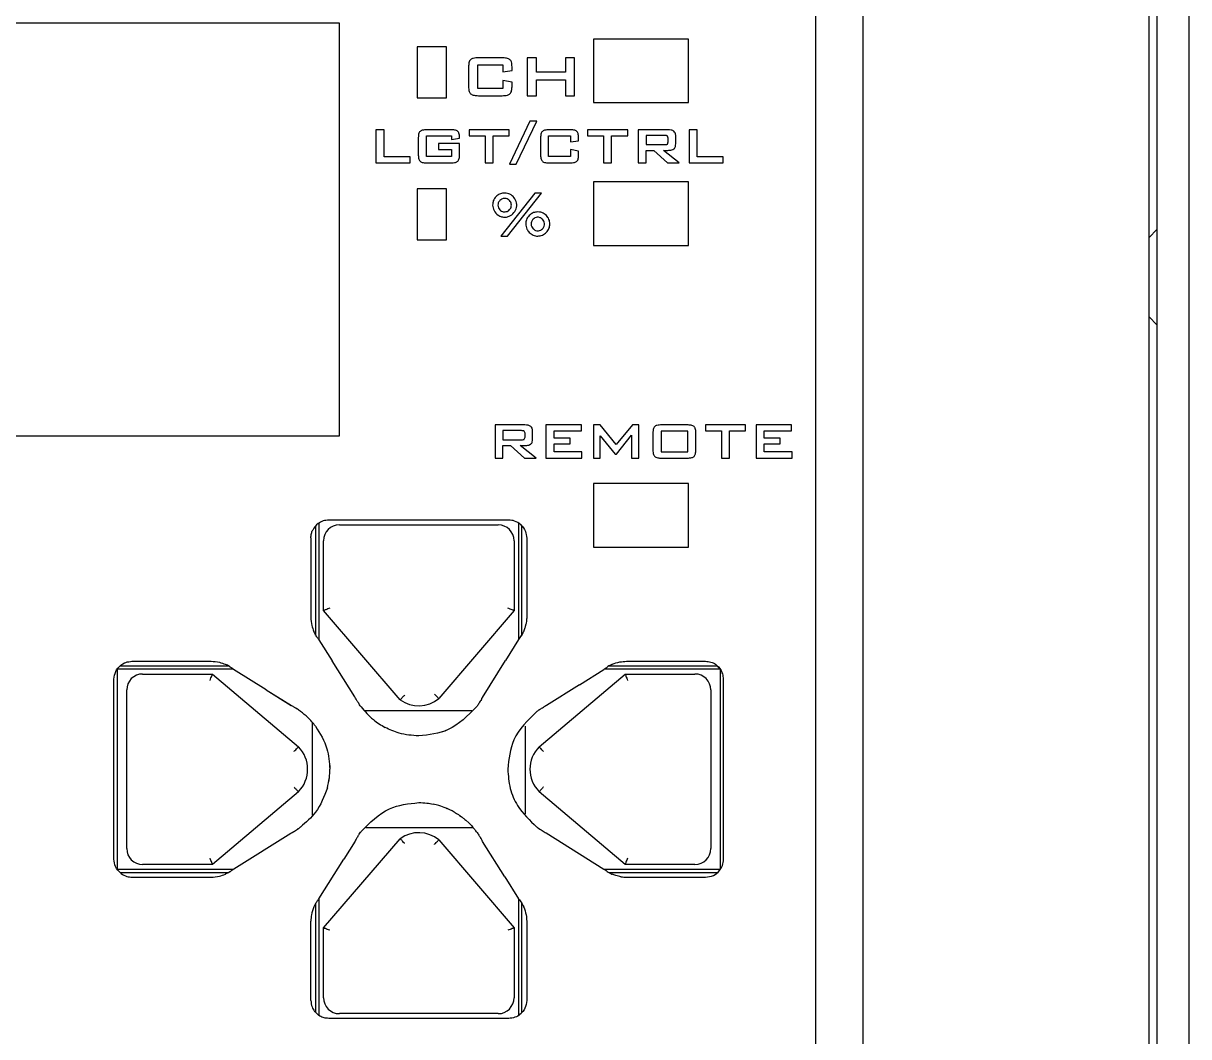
# Model space of a CAD drawing. Header units: millimetres. Extents: x 8 to 774, y 1 to 562.
# Drawn here: x 133.18 to 169.89, y 347.07 to 379 of the extents above; entities that cross this region are included whole.
import ezdxf

# ---------------------------------------------------------------- set-up
doc = ezdxf.new("R2010")
doc.units = ezdxf.units.MM
doc.layers.get('0').update_dxf_attribs({"lineweight": 9})

# ---------------------------------------------------------------- blocks, each defined once
blk = doc.blocks.new('A$C54D20959')
at = {"color": 7, "linetype": 'Continuous', "lineweight": 30}
for p, q in [((59, -2), (59, -187.5)), ((60, -2), (60, -187.5)), ((58.75, -187.246), (58.75, -3.4)), ((49.75, -90), (49.75, -10)), ((48.251, -87.501), (48.251, -12.5)), ((33.248, -23.001), (1.749, -23.001)), ((33.248, -35.999), (33.248, -23.001)), ((35.698, -23.744), (35.698, -25.344)), ((36.627, -23.744), (35.698, -23.744)), ((36.627, -25.344), (36.627, -23.744)), ((44.25, -23.5), (41.25, -23.5)), ((41.25, -23.5), (41.25, -25.5)), ((44.25, -25.5), (44.25, -23.5)), ((38.374, -24.088), (37.628, -24.088)), ((39.458, -24.088), (39.165, -24.088)), ((39.165, -24.088), (39.165, -25.281)), ((39.458, -24.541), (39.458, -24.088)), ((40.657, -24.088), (40.367, -24.088)), ((40.367, -24.088), (40.367, -24.541)), ((40.657, -25.281), (40.657, -24.088)), ((37.318, -24.369), (37.318, -24.999)), ((37.609, -25.053), (37.609, -24.307)), ((37.609, -24.307), (38.393, -24.307)), ((38.393, -24.307), (38.393, -24.528)), ((38.393, -24.528), (38.687, -24.485)), ((38.687, -24.485), (38.687, -24.369)), ((40.367, -24.541), (39.458, -24.541)), ((38.687, -24.858), (38.393, -24.799)), ((38.393, -24.799), (38.393, -25.053)), ((38.687, -24.999), (38.687, -24.858)), ((39.458, -24.778), (40.367, -24.778)), ((39.458, -25.281), (39.458, -24.778)), ((40.367, -24.778), (40.367, -25.281)), ((38.393, -25.053), (37.609, -25.053)), ((37.628, -25.281), (38.374, -25.281)), ((39.165, -25.281), (39.458, -25.281)), ((40.367, -25.281), (40.657, -25.281)), ((35.698, -25.344), (36.627, -25.344)), ((41.25, -25.5), (44.25, -25.5)), ((34.655, -26.355), (34.398, -26.355)), ((34.398, -26.355), (34.398, -27.399)), ((34.655, -27.203), (34.655, -26.355)), ((36.763, -26.355), (36.006, -26.355)), ((38.596, -26.355), (37.333, -26.355)), ((37.333, -26.355), (37.333, -26.541)), ((38.596, -26.541), (38.596, -26.355)), ((39.25, -26.084), (38.609, -27.439)), ((38.817, -27.439), (39.464, -26.084)), ((39.464, -26.084), (39.25, -26.084)), ((40.51, -26.355), (39.858, -26.355)), ((42.33, -26.355), (41.066, -26.355)), ((41.066, -26.355), (41.066, -26.541)), ((42.33, -26.541), (42.33, -26.355)), ((42.659, -26.355), (42.659, -27.399)), ((43.599, -26.355), (42.659, -26.355)), ((44.521, -26.355), (44.264, -26.355)), ((44.264, -26.355), (44.264, -27.399)), ((44.521, -27.203), (44.521, -26.355)), ((35.735, -26.601), (35.735, -27.152)), ((35.99, -27.199), (35.99, -26.546)), ((35.99, -26.546), (36.784, -26.546)), ((37.034, -26.791), (36.37, -26.791)), ((36.37, -26.791), (36.37, -26.977)), ((36.784, -26.546), (36.784, -26.658)), ((36.784, -26.658), (37.034, -26.616)), ((37.034, -26.616), (37.034, -26.588)), ((37.034, -27.152), (37.034, -26.791)), ((37.333, -26.541), (37.837, -26.541)), ((37.837, -26.541), (37.837, -27.399)), ((38.091, -27.399), (38.091, -26.541)), ((38.091, -26.541), (38.596, -26.541)), ((39.587, -26.601), (39.587, -27.152)), ((39.841, -27.199), (39.841, -26.546)), ((39.841, -26.546), (40.527, -26.546)), ((40.527, -26.546), (40.527, -26.739)), ((40.527, -26.739), (40.784, -26.702)), ((40.784, -26.702), (40.784, -26.601)), ((41.066, -26.541), (41.57, -26.541)), ((41.57, -26.541), (41.57, -27.399)), ((41.825, -27.399), (41.825, -26.541)), ((41.825, -26.541), (42.33, -26.541)), ((42.91, -26.534), (42.91, -26.824)), ((43.491, -26.534), (42.91, -26.534)), ((43.607, -26.619), (43.582, -26.553)), ((43.582, -26.804), (43.607, -26.739)), ((43.607, -26.739), (43.607, -26.619)), ((43.844, -26.803), (43.844, -26.557)), ((36.37, -26.977), (36.784, -26.977)), ((36.784, -26.977), (36.784, -27.199)), ((40.784, -27.029), (40.527, -26.977)), ((40.527, -26.977), (40.527, -27.199)), ((40.784, -27.152), (40.784, -27.029)), ((42.91, -26.824), (43.491, -26.824)), ((42.91, -27.399), (42.91, -27.003)), ((42.91, -27.003), (43.15, -27.003)), ((43.15, -27.003), (43.587, -27.399)), ((43.953, -27.399), (43.456, -27.003)), ((43.456, -27.003), (43.599, -27.003)), ((34.398, -27.399), (35.474, -27.399)), ((35.474, -27.203), (34.655, -27.203)), ((35.474, -27.399), (35.474, -27.203)), ((36.784, -27.199), (35.99, -27.199)), ((36.006, -27.399), (36.763, -27.399)), ((37.837, -27.399), (38.091, -27.399)), ((38.609, -27.439), (38.817, -27.439)), ((40.527, -27.199), (39.841, -27.199)), ((39.858, -27.399), (40.51, -27.399)), ((41.57, -27.399), (41.825, -27.399)), ((42.659, -27.399), (42.91, -27.399)), ((43.587, -27.399), (43.953, -27.399)), ((44.264, -27.399), (45.339, -27.399)), ((45.339, -27.203), (44.521, -27.203)), ((45.339, -27.399), (45.339, -27.203)), ((35.698, -28.218), (35.698, -29.818)), ((36.627, -28.218), (35.698, -28.218)), ((36.627, -29.818), (36.627, -28.218)), ((44.25, -28), (41.25, -28)), ((41.25, -28), (41.25, -30)), ((44.25, -30), (44.25, -28)), ((39.409, -28.349), (38.335, -29.703)), ((38.545, -29.703), (39.62, -28.349)), ((39.62, -28.349), (39.409, -28.349)), ((38.335, -29.703), (38.545, -29.703)), ((59, -29.5), (58.75, -29.75)), ((35.698, -29.818), (36.627, -29.818)), ((41.25, -30), (44.25, -30)), ((58.75, -32.25), (59, -32.5)), ((38.151, -35.654), (38.151, -36.698)), ((39.091, -35.654), (38.151, -35.654)), ((38.982, -35.833), (38.401, -35.833)), ((38.401, -35.833), (38.401, -36.123)), ((39.098, -35.918), (39.074, -35.853)), ((39.098, -36.038), (39.098, -35.918)), ((39.336, -36.102), (39.336, -35.856)), ((40.875, -35.654), (39.755, -35.654)), ((39.755, -35.654), (39.755, -36.698)), ((40.012, -36.066), (40.012, -35.838)), ((40.012, -35.838), (40.875, -35.838)), ((40.875, -35.838), (40.875, -35.654)), ((41.46, -35.654), (41.257, -35.654)), ((41.257, -35.654), (41.257, -36.698)), ((41.972, -36.273), (41.46, -35.654)), ((42.48, -35.654), (41.972, -36.273)), ((42.685, -35.654), (42.48, -35.654)), ((42.685, -36.698), (42.685, -35.654)), ((43.125, -35.9), (43.125, -36.451)), ((43.38, -35.845), (43.38, -36.498)), ((44.222, -35.845), (43.38, -35.845)), ((44.204, -35.654), (43.397, -35.654)), ((44.222, -36.498), (44.222, -35.845)), ((44.476, -36.451), (44.476, -35.9)), ((46.043, -35.654), (44.78, -35.654)), ((44.78, -35.654), (44.78, -35.841)), ((44.78, -35.841), (45.284, -35.841)), ((45.284, -35.841), (45.284, -36.698)), ((45.538, -36.698), (45.538, -35.841)), ((45.538, -35.841), (46.043, -35.841)), ((46.043, -35.841), (46.043, -35.654)), ((47.493, -35.654), (46.373, -35.654)), ((46.373, -35.654), (46.373, -36.698)), ((46.629, -36.066), (46.629, -35.838)), ((46.629, -35.838), (47.493, -35.838)), ((47.493, -35.838), (47.493, -35.654)), ((1.749, -35.999), (33.248, -35.999)), ((38.401, -36.123), (38.982, -36.123)), ((38.401, -36.698), (38.401, -36.302)), ((38.401, -36.302), (38.641, -36.302)), ((38.641, -36.302), (39.079, -36.698)), ((39.444, -36.698), (38.948, -36.302)), ((38.948, -36.302), (39.091, -36.302)), ((39.074, -36.103), (39.098, -36.038)), ((40.515, -36.066), (40.012, -36.066)), ((40.012, -36.503), (40.012, -36.246)), ((40.012, -36.246), (40.515, -36.246)), ((40.515, -36.246), (40.515, -36.066)), ((41.46, -35.996), (41.933, -36.573)), ((41.46, -36.698), (41.46, -35.996)), ((41.982, -36.573), (42.449, -35.979)), ((42.449, -35.979), (42.449, -36.698)), ((47.132, -36.066), (46.629, -36.066)), ((46.629, -36.503), (46.629, -36.246)), ((46.629, -36.246), (47.132, -36.246)), ((47.132, -36.246), (47.132, -36.066)), ((38.151, -36.698), (38.401, -36.698)), ((39.079, -36.698), (39.444, -36.698)), ((39.755, -36.698), (40.889, -36.698)), ((40.889, -36.503), (40.012, -36.503)), ((40.889, -36.698), (40.889, -36.503)), ((41.257, -36.698), (41.46, -36.698)), ((41.933, -36.573), (41.982, -36.573)), ((42.449, -36.698), (42.685, -36.698)), ((43.38, -36.498), (44.222, -36.498)), ((43.397, -36.698), (44.204, -36.698)), ((45.284, -36.698), (45.538, -36.698)), ((46.373, -36.698), (47.506, -36.698)), ((47.506, -36.503), (46.629, -36.503)), ((47.506, -36.698), (47.506, -36.503)), ((44.25, -37.5), (41.25, -37.5)), ((41.25, -37.5), (41.25, -39.5)), ((44.25, -39.5), (44.25, -37.5)), ((32.5, -38.857), (32.5, -42.266)), ((32.6, -38.75), (32.6, -42.41)), ((38.582, -38.65), (32.918, -38.65)), ((38.582, -38.65), (32.918, -38.65)), ((33.25, -38.8), (38.25, -38.8)), ((38.9, -42.411), (38.9, -38.759)), ((38.964, -38.797), (39, -38.85)), ((39, -42.266), (39, -38.849)), ((32.35, -39.215), (32.35, -41.711)), ((39.15, -39.217), (39.15, -41.71)), ((32.75, -41.5), (32.75, -39.3)), ((38.75, -39.3), (38.75, -41.5)), ((41.25, -39.5), (44.25, -39.5)), ((35.167, -44.312), (32.75, -41.5)), ((38.75, -41.5), (36.381, -44.276)), ((32.445, -42.159), (32.445, -42.162)), ((32.446, -42.164), (32.445, -42.162)), ((39.052, -42.168), (39.055, -42.159)), ((32.607, -42.419), (33.027, -43.089)), ((38.895, -42.417), (38.485, -43.072)), ((38.896, -42.417), (38.486, -43.072)), ((38.896, -42.416), (38.897, -42.416)), ((38.896, -42.416), (38.896, -42.416)), ((29.768, -43.25), (26.34, -43.25)), ((26.717, -43.1), (29.211, -43.1)), ((29.66, -43.194), (29.66, -43.193)), ((29.667, -43.197), (29.661, -43.194)), ((29.786, -43.26), (29.768, -43.25)), ((33.738, -44.224), (33.027, -43.089)), ((37.756, -44.235), (38.485, -43.072)), ((37.757, -44.235), (38.486, -43.072)), ((45.149, -43.25), (41.732, -43.25)), ((41.84, -43.194), (41.837, -43.197)), ((41.84, -43.194), (41.84, -43.194)), ((42.289, -43.1), (44.783, -43.1)), ((45.148, -43.25), (45.267, -43.373)), ((26.15, -49.333), (26.15, -43.667)), ((26.25, -43.365), (26.25, -49.627)), ((29.91, -43.35), (26.262, -43.35)), ((27.05, -43.5), (29.25, -43.5)), ((29.25, -43.5), (31.957, -45.793)), ((30.94, -43.995), (29.917, -43.356)), ((30.941, -43.995), (29.918, -43.356)), ((39.543, -45.793), (42.25, -43.5)), ((40.808, -43.841), (41.579, -43.357)), ((45.25, -43.35), (41.588, -43.35)), ((42.25, -43.5), (44.45, -43.5)), ((45.25, -49.64), (45.25, -43.355)), ((45.348, -49.334), (45.348, -43.667)), ((26.55, -49), (26.55, -44)), ((30.94, -43.995), (31.736, -44.493)), ((30.941, -43.995), (31.737, -44.493)), ((40.808, -43.841), (39.776, -44.489)), ((44.95, -44), (44.95, -49)), ((32.029, -44.676), (32.013, -44.667)), ((32.028, -44.676), (32.013, -44.667)), ((32.028, -44.68), (32.028, -44.676)), ((32.029, -44.68), (32.029, -44.676)), ((33.931, -44.53), (33.929, -44.528)), ((34.045, -44.65), (37.421, -44.65)), ((37.573, -44.529), (37.571, -44.529)), ((37.584, -44.512), (37.573, -44.529)), ((37.584, -44.512), (37.573, -44.529)), ((32.4, -47.951), (32.4, -45.034)), ((39.1, -45.14), (39.1, -47.91)), ((31.957, -47.207), (29.25, -49.5)), ((42.25, -49.5), (39.543, -47.207)), ((36.616, -47.726), (36.61, -47.724)), ((36.617, -47.726), (36.611, -47.724)), ((36.616, -47.726), (36.618, -47.727)), ((36.617, -47.726), (36.619, -47.727)), ((36.849, -47.839), (36.829, -47.829)), ((36.849, -47.839), (36.83, -47.829)), ((36.849, -47.839), (36.861, -47.846)), ((36.849, -47.839), (36.86, -47.846)), ((37.037, -47.956), (37.094, -47.999)), ((37.038, -47.955), (37.094, -47.999)), ((32.029, -48.32), (32.028, -48.321)), ((32.029, -48.32), (32.029, -48.321)), ((37.474, -48.35), (34.078, -48.35)), ((37.231, -48.106), (37.322, -48.193)), ((37.232, -48.106), (37.322, -48.192)), ((37.322, -48.192), (37.409, -48.277)), ((37.322, -48.193), (37.409, -48.277)), ((39.472, -48.321), (39.472, -48.324)), ((39.487, -48.334), (39.472, -48.324)), ((29.92, -49.642), (31.724, -48.512)), ((29.921, -49.642), (31.725, -48.512)), ((32.75, -51.5), (35.167, -48.688)), ((33.744, -48.763), (33.386, -49.334)), ((33.916, -48.487), (33.921, -48.479)), ((33.928, -48.471), (33.921, -48.479)), ((33.928, -48.47), (33.929, -48.47)), ((33.928, -48.47), (33.928, -48.47)), ((36.381, -48.724), (38.75, -51.5)), ((37.57, -48.471), (37.569, -48.471)), ((37.571, -48.471), (37.57, -48.471)), ((37.57, -48.471), (37.571, -48.471)), ((37.571, -48.471), (37.571, -48.471)), ((38.459, -49.889), (37.759, -48.775)), ((38.46, -49.889), (37.76, -48.775)), ((39.763, -48.505), (41.583, -49.645)), ((29.25, -49.5), (27.05, -49.5)), ((32.605, -50.582), (33.386, -49.334)), ((44.45, -49.5), (42.25, -49.5)), ((26.25, -49.65), (29.91, -49.65)), ((26.348, -49.75), (29.766, -49.75)), ((26.717, -49.899), (29.21, -49.899)), ((29.664, -49.803), (29.661, -49.806)), ((29.661, -49.804), (29.661, -49.806)), ((29.799, -49.731), (29.766, -49.75)), ((38.459, -49.889), (38.892, -50.579)), ((38.46, -49.889), (38.893, -50.579)), ((41.589, -49.65), (45.244, -49.65)), ((41.734, -49.75), (45.148, -49.75)), ((41.83, -49.801), (41.839, -49.806)), ((41.84, -49.807), (41.839, -49.806)), ((41.84, -49.806), (41.84, -49.807)), ((42.288, -49.899), (44.783, -49.899)), ((32.6, -50.588), (32.6, -54.245)), ((38.9, -54.245), (38.9, -50.589)), ((32.443, -50.839), (32.445, -50.836)), ((32.443, -50.839), (32.445, -50.839)), ((32.448, -50.833), (32.445, -50.836)), ((32.5, -50.734), (32.5, -54.157)), ((39, -54.149), (39, -50.733)), ((39.054, -50.836), (39.055, -50.838)), ((39.055, -50.839), (39.055, -50.838)), ((39.056, -50.84), (39.055, -50.84)), ((32.35, -53.783), (32.35, -51.289)), ((39.15, -51.289), (39.15, -53.783)), ((32.75, -53.7), (32.75, -51.5)), ((38.75, -51.5), (38.75, -53.7)), ((38.25, -54.2), (33.25, -54.2)), ((38.583, -54.35), (32.917, -54.35))]:
    blk.add_line(p, q, dxfattribs=at)
at = {"color": 7, "linetype": 'Continuous', "lineweight": 30, "flags": 128}
for points in [[(32.95, -41.426), (32.915, -41.439), (32.882, -41.451), (32.85, -41.463), (32.821, -41.474), (32.797, -41.483), (32.777, -41.49), (32.762, -41.496), (32.753, -41.499), (32.75, -41.5)], [(38.75, -41.5), (38.746, -41.499), (38.735, -41.494), (38.716, -41.488), (38.691, -41.478), (38.661, -41.467), (38.627, -41.454), (38.589, -41.441), (38.55, -41.426)], [(29.177, -43.7), (29.191, -43.661), (29.205, -43.623), (29.217, -43.589), (29.229, -43.559), (29.238, -43.534), (29.244, -43.515), (29.249, -43.504), (29.25, -43.5)], [(42.25, -43.5), (42.251, -43.503), (42.254, -43.512), (42.26, -43.527), (42.267, -43.547), (42.276, -43.571), (42.287, -43.6), (42.298, -43.632), (42.311, -43.665), (42.323, -43.7)], [(29.25, -49.5), (29.249, -49.496), (29.244, -49.485), (29.238, -49.466), (29.229, -49.441), (29.217, -49.411), (29.205, -49.377), (29.191, -49.339), (29.177, -49.3)], [(42.323, -49.3), (42.311, -49.335), (42.298, -49.368), (42.287, -49.4), (42.276, -49.429), (42.267, -49.453), (42.26, -49.473), (42.254, -49.488), (42.251, -49.497), (42.25, -49.5)], [(32.95, -51.574), (32.911, -51.56), (32.873, -51.546), (32.839, -51.533), (32.809, -51.522), (32.784, -51.512), (32.765, -51.506), (32.754, -51.501), (32.75, -51.5)], [(38.75, -51.5), (38.746, -51.501), (38.735, -51.506), (38.716, -51.512), (38.691, -51.522), (38.661, -51.533), (38.627, -51.546), (38.589, -51.559), (38.55, -51.574)]]:
    blk.add_lwpolyline(points, dxfattribs=at)
at = {"color": 7, "linetype": 'Continuous', "lineweight": 30}
for centre, radius, start, end in [((33.25, -39.3), 0.5, 90, 180), ((38.25, -39.3), 0.5, 0, 90), ((27.05, -44), 0.5, 90, 180), ((44.45, -44), 0.5, 0, 90), ((35.75, -43.5), 1, 234.3259, 309.1421), ((31.25, -46.5), 1, 315, 45), ((40.25, -46.5), 1, 135, 225), ((35.75, -49.5), 1, 50.8579, 125.6741), ((27.05, -49), 0.5, 180, 270), ((44.45, -49), 0.5, 270, 0), ((33.25, -53.7), 0.5, 180, 270), ((38.25, -53.7), 0.5, 270, 0)]:
    blk.add_arc(centre, radius, start, end, dxfattribs=at)
for points, knots in [([(37.382, -24.147), (37.371, -24.16), (37.347, -24.189), (37.323, -24.266), (37.32, -24.328), (37.318, -24.369)], [0, 0, 0, 0, 0.217984, 0.476719, 1, 1, 1, 1]), ([(37.628, -24.088), (37.572, -24.09), (37.499, -24.092), (37.417, -24.121), (37.393, -24.139), (37.382, -24.147)], [0, 0, 0, 0, 0.651875, 0.840482, 1, 1, 1, 1]), ([(38.623, -24.147), (38.608, -24.137), (38.575, -24.113), (38.489, -24.092), (38.42, -24.09), (38.374, -24.088)], [0, 0, 0, 0, 0.205656, 0.463136, 1, 1, 1, 1]), ([(38.687, -24.369), (38.685, -24.318), (38.682, -24.252), (38.651, -24.178), (38.632, -24.157), (38.623, -24.147)], [0, 0, 0, 0, 0.639496, 0.830966, 1, 1, 1, 1]), ([(37.318, -24.999), (37.321, -25.05), (37.323, -25.117), (37.355, -25.191), (37.374, -25.212), (37.383, -25.222)], [0, 0, 0, 0, 0.640404, 0.831654, 1, 1, 1, 1]), ([(37.383, -25.222), (37.398, -25.233), (37.431, -25.256), (37.515, -25.277), (37.583, -25.28), (37.628, -25.281)], [0, 0, 0, 0, 0.209157, 0.467838, 1, 1, 1, 1]), ([(38.374, -25.281), (38.431, -25.28), (38.504, -25.277), (38.587, -25.248), (38.611, -25.23), (38.622, -25.221)], [0, 0, 0, 0, 0.652617, 0.840926, 1, 1, 1, 1]), ([(38.622, -25.221), (38.633, -25.208), (38.658, -25.179), (38.683, -25.102), (38.685, -25.04), (38.687, -24.999)], [0, 0, 0, 0, 0.21943, 0.47827, 1, 1, 1, 1]), ([(35.791, -26.406), (35.782, -26.418), (35.76, -26.443), (35.739, -26.51), (35.737, -26.564), (35.735, -26.601)], [0, 0, 0, 0, 0.218317, 0.476816, 1, 1, 1, 1]), ([(36.006, -26.355), (35.957, -26.356), (35.894, -26.358), (35.822, -26.383), (35.801, -26.399), (35.791, -26.406)], [0, 0, 0, 0, 0.652119, 0.840591, 1, 1, 1, 1]), ([(36.977, -26.405), (36.964, -26.396), (36.935, -26.376), (36.862, -26.358), (36.803, -26.356), (36.763, -26.355)], [0, 0, 0, 0, 0.207988, 0.466492, 1, 1, 1, 1]), ([(37.034, -26.588), (37.032, -26.547), (37.029, -26.492), (37.002, -26.431), (36.985, -26.414), (36.977, -26.405)], [0, 0, 0, 0, 0.631395, 0.824966, 1, 1, 1, 1]), ([(39.643, -26.406), (39.633, -26.418), (39.611, -26.443), (39.59, -26.51), (39.588, -26.564), (39.587, -26.601)], [0, 0, 0, 0, 0.218305, 0.476807, 1, 1, 1, 1]), ([(39.858, -26.355), (39.809, -26.356), (39.745, -26.358), (39.673, -26.383), (39.652, -26.399), (39.643, -26.406)], [0, 0, 0, 0, 0.652056, 0.840664, 1, 1, 1, 1]), ([(40.728, -26.406), (40.715, -26.397), (40.686, -26.377), (40.611, -26.358), (40.551, -26.356), (40.51, -26.355)], [0, 0, 0, 0, 0.206082, 0.463611, 1, 1, 1, 1]), ([(40.784, -26.601), (40.782, -26.556), (40.78, -26.498), (40.752, -26.434), (40.736, -26.415), (40.728, -26.406)], [0, 0, 0, 0, 0.639588, 0.831018, 1, 1, 1, 1]), ([(43.786, -26.402), (43.774, -26.394), (43.747, -26.376), (43.683, -26.358), (43.633, -26.356), (43.599, -26.355)], [0, 0, 0, 0, 0.226199, 0.488686, 1, 1, 1, 1]), ([(43.844, -26.557), (43.843, -26.539), (43.842, -26.504), (43.827, -26.448), (43.801, -26.419), (43.786, -26.402)], [0, 0, 0, 0, 0.326315, 0.608394, 1, 1, 1, 1]), ([(43.582, -26.553), (43.576, -26.55), (43.564, -26.542), (43.533, -26.535), (43.508, -26.535), (43.491, -26.534)], [0, 0, 0, 0, 0.204873, 0.463449, 1, 1, 1, 1]), ([(35.735, -27.152), (35.737, -27.196), (35.74, -27.255), (35.767, -27.319), (35.784, -27.338), (35.791, -27.347)], [0, 0, 0, 0, 0.640155, 0.831327, 1, 1, 1, 1]), ([(36.978, -27.347), (36.988, -27.335), (37.009, -27.31), (37.03, -27.242), (37.032, -27.188), (37.034, -27.152)], [0, 0, 0, 0, 0.217083, 0.475604, 1, 1, 1, 1]), ([(39.587, -27.152), (39.588, -27.196), (39.591, -27.255), (39.618, -27.319), (39.635, -27.338), (39.643, -27.347)], [0, 0, 0, 0, 0.640006, 0.83128, 1, 1, 1, 1]), ([(40.727, -27.346), (40.737, -27.335), (40.759, -27.309), (40.78, -27.242), (40.783, -27.188), (40.784, -27.152)], [0, 0, 0, 0, 0.219218, 0.47816, 1, 1, 1, 1]), ([(43.491, -26.824), (43.512, -26.823), (43.538, -26.822), (43.569, -26.813), (43.578, -26.807), (43.582, -26.804)], [0, 0, 0, 0, 0.654228, 0.842778, 1, 1, 1, 1]), ([(43.599, -27.003), (43.641, -27.003), (43.708, -27.001), (43.765, -26.968), (43.786, -26.956)], [0, 0, 0, 0, 0.630113, 1, 1, 1, 1]), ([(43.786, -26.956), (43.796, -26.946), (43.817, -26.926), (43.84, -26.873), (43.842, -26.831), (43.844, -26.803)], [0, 0, 0, 0, 0.246816, 0.509865, 1, 1, 1, 1]), ([(35.791, -27.347), (35.804, -27.356), (35.833, -27.376), (35.907, -27.395), (35.966, -27.397), (36.006, -27.399)], [0, 0, 0, 0, 0.207072, 0.464929, 1, 1, 1, 1]), ([(36.763, -27.399), (36.812, -27.397), (36.875, -27.395), (36.947, -27.37), (36.968, -27.354), (36.978, -27.347)], [0, 0, 0, 0, 0.651499, 0.840142, 1, 1, 1, 1]), ([(39.643, -27.347), (39.656, -27.356), (39.685, -27.376), (39.759, -27.395), (39.818, -27.397), (39.858, -27.399)], [0, 0, 0, 0, 0.208708, 0.467035, 1, 1, 1, 1]), ([(40.51, -27.399), (40.56, -27.397), (40.624, -27.395), (40.697, -27.37), (40.718, -27.354), (40.727, -27.346)], [0, 0, 0, 0, 0.652275, 0.840756, 1, 1, 1, 1]), ([(38.186, -28.457), (38.15, -28.501), (38.087, -28.58), (38.079, -28.68), (38.076, -28.725)], [0, 0, 0, 0, 0.553518, 1, 1, 1, 1]), ([(38.076, -28.725), (38.084, -28.787), (38.102, -28.913), (38.225, -29.039), (38.357, -29.102), (38.481, -29.113), (38.624, -29.08), (38.758, -28.974), (38.842, -28.803), (38.837, -28.607), (38.762, -28.507), (38.724, -28.458)], [0, 0, 0, 0, 0.124035, 0.252893, 0.334989, 0.418851, 0.500246, 0.627384, 0.750955, 0.877046, 1, 1, 1, 1]), ([(38.724, -28.458), (38.68, -28.424), (38.591, -28.354), (38.431, -28.342), (38.288, -28.374), (38.22, -28.43), (38.186, -28.457)], [0, 0, 0, 0, 0.276269, 0.560625, 0.780346, 1, 1, 1, 1]), ([(38.306, -28.581), (38.286, -28.606), (38.25, -28.65), (38.245, -28.705), (38.243, -28.73)], [0, 0, 0, 0, 0.563093, 1, 1, 1, 1]), ([(38.305, -28.878), (38.321, -28.891), (38.352, -28.918), (38.412, -28.939), (38.475, -28.942), (38.537, -28.928), (38.591, -28.895), (38.633, -28.849), (38.661, -28.792), (38.669, -28.73), (38.661, -28.668), (38.633, -28.61), (38.59, -28.564), (38.536, -28.53), (38.474, -28.516), (38.412, -28.518), (38.353, -28.54), (38.322, -28.567), (38.306, -28.581)], [0, 0, 0, 0, 0.062964, 0.123341, 0.186974, 0.249793, 0.311981, 0.375971, 0.436773, 0.499363, 0.562111, 0.623476, 0.688505, 0.750996, 0.813285, 0.876217, 0.936396, 1, 1, 1, 1]), ([(38.243, -28.73), (38.247, -28.761), (38.253, -28.817), (38.289, -28.859), (38.305, -28.878)], [0, 0, 0, 0, 0.553814, 1, 1, 1, 1]), ([(39.768, -29.055), (39.724, -29.02), (39.635, -28.95), (39.474, -28.937), (39.331, -28.97), (39.264, -29.026), (39.23, -29.054)], [0, 0, 0, 0, 0.277771, 0.562755, 0.780859, 1, 1, 1, 1]), ([(39.23, -29.054), (39.195, -29.098), (39.131, -29.177), (39.123, -29.277), (39.12, -29.322)], [0, 0, 0, 0, 0.553742, 1, 1, 1, 1]), ([(39.12, -29.322), (39.126, -29.378), (39.137, -29.479), (39.203, -29.556), (39.232, -29.59)], [0, 0, 0, 0, 0.554547, 1, 1, 1, 1]), ([(39.232, -29.59), (39.271, -29.622), (39.348, -29.686), (39.499, -29.712), (39.648, -29.684), (39.771, -29.595), (39.86, -29.471), (39.887, -29.322), (39.863, -29.171), (39.8, -29.094), (39.768, -29.055)], [0, 0, 0, 0, 0.125999, 0.249938, 0.373219, 0.499732, 0.626512, 0.750591, 0.875454, 1, 1, 1, 1]), ([(39.351, -29.175), (39.331, -29.2), (39.296, -29.244), (39.291, -29.3), (39.289, -29.324)], [0, 0, 0, 0, 0.563272, 1, 1, 1, 1]), ([(39.289, -29.324), (39.292, -29.356), (39.298, -29.412), (39.335, -29.454), (39.351, -29.473)], [0, 0, 0, 0, 0.556376, 1, 1, 1, 1]), ([(39.649, -29.175), (39.624, -29.155), (39.575, -29.116), (39.485, -29.108), (39.407, -29.127), (39.37, -29.159), (39.351, -29.175)], [0, 0, 0, 0, 0.281587, 0.562355, 0.777547, 1, 1, 1, 1]), ([(39.649, -29.474), (39.668, -29.449), (39.708, -29.4), (39.716, -29.311), (39.696, -29.231), (39.665, -29.194), (39.649, -29.175)], [0, 0, 0, 0, 0.278326, 0.560797, 0.777321, 1, 1, 1, 1]), ([(39.351, -29.473), (39.375, -29.493), (39.424, -29.532), (39.513, -29.54), (39.592, -29.521), (39.63, -29.49), (39.649, -29.474)], [0, 0, 0, 0, 0.278285, 0.560226, 0.778534, 1, 1, 1, 1]), ([(39.074, -35.853), (39.068, -35.849), (39.055, -35.842), (39.024, -35.835), (38.999, -35.834), (38.982, -35.833)], [0, 0, 0, 0, 0.206163, 0.46491, 1, 1, 1, 1]), ([(39.278, -35.701), (39.266, -35.693), (39.239, -35.675), (39.175, -35.657), (39.125, -35.655), (39.091, -35.654)], [0, 0, 0, 0, 0.226671, 0.48957, 1, 1, 1, 1]), ([(39.336, -35.856), (39.335, -35.838), (39.333, -35.803), (39.319, -35.747), (39.293, -35.718), (39.278, -35.701)], [0, 0, 0, 0, 0.326586, 0.608737, 1, 1, 1, 1]), ([(43.181, -35.706), (43.171, -35.717), (43.15, -35.743), (43.129, -35.81), (43.127, -35.864), (43.125, -35.9)], [0, 0, 0, 0, 0.217405, 0.476002, 1, 1, 1, 1]), ([(43.397, -35.654), (43.347, -35.655), (43.283, -35.657), (43.211, -35.682), (43.19, -35.698), (43.181, -35.706)], [0, 0, 0, 0, 0.653889, 0.841792, 1, 1, 1, 1]), ([(44.421, -35.706), (44.408, -35.696), (44.38, -35.676), (44.305, -35.657), (44.245, -35.655), (44.204, -35.654)], [0, 0, 0, 0, 0.204513, 0.461821, 1, 1, 1, 1]), ([(44.476, -35.9), (44.474, -35.855), (44.472, -35.798), (44.445, -35.733), (44.429, -35.714), (44.421, -35.706)], [0, 0, 0, 0, 0.640849, 0.831933, 1, 1, 1, 1]), ([(38.982, -36.123), (39.003, -36.122), (39.03, -36.121), (39.06, -36.112), (39.069, -36.106), (39.074, -36.103)], [0, 0, 0, 0, 0.652674, 0.84164, 1, 1, 1, 1]), ([(39.091, -36.302), (39.133, -36.302), (39.2, -36.301), (39.257, -36.268), (39.278, -36.255)], [0, 0, 0, 0, 0.629574, 1, 1, 1, 1]), ([(39.278, -36.255), (39.288, -36.246), (39.309, -36.225), (39.332, -36.173), (39.334, -36.13), (39.336, -36.102)], [0, 0, 0, 0, 0.246828, 0.509845, 1, 1, 1, 1]), ([(43.125, -36.451), (43.127, -36.496), (43.13, -36.554), (43.157, -36.619), (43.173, -36.637), (43.181, -36.646)], [0, 0, 0, 0, 0.641101, 0.83216, 1, 1, 1, 1]), ([(43.181, -36.646), (43.194, -36.655), (43.222, -36.676), (43.297, -36.695), (43.356, -36.697), (43.397, -36.698)], [0, 0, 0, 0, 0.205655, 0.463144, 1, 1, 1, 1]), ([(44.204, -36.698), (44.254, -36.696), (44.317, -36.694), (44.389, -36.669), (44.41, -36.653), (44.42, -36.646)], [0, 0, 0, 0, 0.652058, 0.840672, 1, 1, 1, 1]), ([(44.42, -36.646), (44.43, -36.634), (44.451, -36.609), (44.472, -36.541), (44.474, -36.487), (44.476, -36.451)], [0, 0, 0, 0, 0.217526, 0.476, 1, 1, 1, 1]), ([(32.918, -38.65), (32.858, -38.656), (32.738, -38.667), (32.545, -38.766), (32.46, -38.891), (32.408, -38.967)], [0, 0, 0, 0, 0.289591, 0.568614, 1, 1, 1, 1]), ([(38.965, -38.797), (38.901, -38.751), (38.787, -38.668), (38.646, -38.656), (38.582, -38.65)], [0, 0, 0, 0, 0.549772, 1, 1, 1, 1]), ([(38.964, -38.797), (38.901, -38.751), (38.786, -38.668), (38.645, -38.656), (38.582, -38.65)], [0, 0, 0, 0, 0.54978, 1, 1, 1, 1]), ([(38.965, -38.797), (39.022, -38.864), (39.127, -38.986), (39.143, -39.145), (39.15, -39.217)], [0, 0, 0, 0, 0.549842, 1, 1, 1, 1]), ([(32.35, -39.215), (32.353, -39.166), (32.359, -39.08), (32.393, -39.001), (32.408, -38.967)], [0, 0, 0, 0, 0.567505, 1, 1, 1, 1]), ([(32.35, -41.711), (32.355, -41.798), (32.365, -41.953), (32.421, -42.097), (32.445, -42.159)], [0, 0, 0, 0, 0.56683, 1, 1, 1, 1]), ([(39.15, -41.71), (39.149, -41.754), (39.146, -41.832), (39.132, -41.908), (39.126, -41.941)], [0, 0, 0, 0, 0.564726, 1, 1, 1, 1]), ([(32.553, -42.35), (32.531, -42.317), (32.491, -42.257), (32.46, -42.192), (32.446, -42.164)], [0, 0, 0, 0, 0.557963, 1, 1, 1, 1]), ([(38.897, -42.416), (38.93, -42.373), (38.989, -42.295), (39.033, -42.207), (39.052, -42.168)], [0, 0, 0, 0, 0.555564, 1, 1, 1, 1]), ([(39.055, -42.159), (39.071, -42.119), (39.1, -42.049), (39.118, -41.974), (39.126, -41.941)], [0, 0, 0, 0, 0.556632, 1, 1, 1, 1]), ([(32.553, -42.35), (32.563, -42.363), (32.58, -42.386), (32.599, -42.409), (32.607, -42.419)], [0, 0, 0, 0, 0.561664, 1, 1, 1, 1]), ([(38.896, -42.416), (38.896, -42.416), (38.895, -42.417), (38.895, -42.417), (38.895, -42.417)], [0, 0, 0, 0, 0.559552, 1, 1, 1, 1]), ([(38.896, -42.416), (38.93, -42.373), (38.968, -42.325), (38.997, -42.271), (39, -42.265)], [0, 0, 0, 0, 0.888411, 1, 1, 1, 1]), ([(38.896, -42.416), (38.896, -42.416), (38.896, -42.417), (38.896, -42.417), (38.896, -42.417)], [0, 0, 0, 0, 0.559552, 1, 1, 1, 1]), ([(26.15, -43.667), (26.161, -43.582), (26.182, -43.416), (26.334, -43.232), (26.519, -43.12), (26.65, -43.107), (26.717, -43.1)], [0, 0, 0, 0, 0.283801, 0.557885, 0.774925, 1, 1, 1, 1]), ([(29.211, -43.1), (29.298, -43.105), (29.453, -43.114), (29.598, -43.17), (29.66, -43.194)], [0, 0, 0, 0, 0.567503, 1, 1, 1, 1]), ([(29.661, -43.194), (29.66, -43.194), (29.66, -43.194), (29.66, -43.193), (29.66, -43.193)], [0, 0, 0, 0, 0.559708, 1, 1, 1, 1]), ([(29.786, -43.26), (29.765, -43.247), (29.726, -43.224), (29.685, -43.205), (29.667, -43.197)], [0, 0, 0, 0, 0.557549, 1, 1, 1, 1]), ([(29.786, -43.26), (29.796, -43.266), (29.812, -43.277), (29.829, -43.288), (29.836, -43.293)], [0, 0, 0, 0, 0.56024, 1, 1, 1, 1]), ([(29.786, -43.26), (29.795, -43.266), (29.812, -43.277), (29.828, -43.288), (29.835, -43.293)], [0, 0, 0, 0, 0.560213, 1, 1, 1, 1]), ([(29.917, -43.356), (29.902, -43.343), (29.876, -43.322), (29.848, -43.302), (29.835, -43.293)], [0, 0, 0, 0, 0.560665, 1, 1, 1, 1]), ([(29.918, -43.356), (29.903, -43.343), (29.876, -43.322), (29.848, -43.302), (29.836, -43.293)], [0, 0, 0, 0, 0.560693, 1, 1, 1, 1]), ([(41.579, -43.357), (41.595, -43.344), (41.624, -43.321), (41.654, -43.3), (41.668, -43.29)], [0, 0, 0, 0, 0.560545, 1, 1, 1, 1]), ([(41.837, -43.197), (41.804, -43.212), (41.745, -43.24), (41.691, -43.275), (41.668, -43.29)], [0, 0, 0, 0, 0.563945, 1, 1, 1, 1]), ([(41.84, -43.194), (41.92, -43.165), (42.065, -43.111), (42.22, -43.103), (42.289, -43.1)], [0, 0, 0, 0, 0.551752, 1, 1, 1, 1]), ([(44.783, -43.1), (44.838, -43.105), (44.948, -43.114), (45.128, -43.198), (45.215, -43.307), (45.267, -43.373)], [0, 0, 0, 0, 0.289258, 0.568421, 1, 1, 1, 1]), ([(45.348, -43.667), (45.344, -43.608), (45.336, -43.504), (45.288, -43.412), (45.267, -43.373)], [0, 0, 0, 0, 0.568509, 1, 1, 1, 1]), ([(33.822, -44.37), (33.805, -44.344), (33.776, -44.296), (33.75, -44.246), (33.738, -44.224)], [0, 0, 0, 0, 0.558987, 1, 1, 1, 1]), ([(33.822, -44.37), (33.828, -44.38), (33.838, -44.396), (33.849, -44.412), (33.853, -44.419)], [0, 0, 0, 0, 0.560319, 1, 1, 1, 1]), ([(35.302, -44.163), (35.301, -44.164), (35.291, -44.176), (35.265, -44.204), (35.229, -44.245), (35.194, -44.282), (35.171, -44.307), (35.168, -44.311), (35.167, -44.312)], [0, 0, 0, 0, 0.017545, 0.146787, 0.36148, 0.574732, 0.78734, 1, 1, 1, 1]), ([(36.242, -44.131), (36.243, -44.133), (36.253, -44.144), (36.279, -44.171), (36.317, -44.21), (36.353, -44.246), (36.377, -44.271), (36.38, -44.274), (36.381, -44.276)], [0, 0, 0, 0, 0.02011, 0.144475, 0.359163, 0.573032, 0.786495, 1, 1, 1, 1]), ([(37.722, -44.299), (37.698, -44.34), (37.655, -44.413), (37.606, -44.482), (37.584, -44.512)], [0, 0, 0, 0, 0.560714, 1, 1, 1, 1]), ([(37.722, -44.299), (37.697, -44.34), (37.654, -44.413), (37.605, -44.482), (37.584, -44.512)], [0, 0, 0, 0, 0.560709, 1, 1, 1, 1]), ([(37.722, -44.299), (37.729, -44.287), (37.741, -44.266), (37.752, -44.245), (37.757, -44.235)], [0, 0, 0, 0, 0.558819, 1, 1, 1, 1]), ([(37.722, -44.299), (37.728, -44.287), (37.74, -44.266), (37.751, -44.245), (37.756, -44.235)], [0, 0, 0, 0, 0.558786, 1, 1, 1, 1]), ([(31.736, -44.493), (31.751, -44.501), (31.778, -44.515), (31.804, -44.53), (31.816, -44.537)], [0, 0, 0, 0, 0.560814, 1, 1, 1, 1]), ([(31.737, -44.493), (31.752, -44.501), (31.778, -44.515), (31.805, -44.53), (31.816, -44.537)], [0, 0, 0, 0, 0.560836, 1, 1, 1, 1]), ([(32.013, -44.667), (31.977, -44.641), (31.913, -44.596), (31.846, -44.555), (31.816, -44.537)], [0, 0, 0, 0, 0.560603, 1, 1, 1, 1]), ([(32.013, -44.667), (31.977, -44.641), (31.912, -44.596), (31.845, -44.555), (31.816, -44.537)], [0, 0, 0, 0, 0.560593, 1, 1, 1, 1]), ([(32.499, -45.147), (32.421, -45.05), (32.28, -44.878), (32.105, -44.74), (32.028, -44.68)], [0, 0, 0, 0, 0.559606, 1, 1, 1, 1]), ([(32.5, -45.147), (32.421, -45.05), (32.28, -44.878), (32.106, -44.74), (32.029, -44.68)], [0, 0, 0, 0, 0.559606, 1, 1, 1, 1]), ([(33.929, -44.528), (33.915, -44.508), (33.889, -44.472), (33.864, -44.436), (33.853, -44.419)], [0, 0, 0, 0, 0.560275, 1, 1, 1, 1]), ([(33.931, -44.53), (34.053, -44.675), (34.271, -44.933), (34.56, -45.107), (34.688, -45.184)], [0, 0, 0, 0, 0.558725, 1, 1, 1, 1]), ([(37.571, -44.529), (37.293, -44.815), (36.787, -45.334), (36.072, -45.414), (35.75, -45.45)], [0, 0, 0, 0, 0.5504, 1, 1, 1, 1]), ([(37.571, -44.529), (37.292, -44.815), (36.786, -45.334), (36.071, -45.414), (35.75, -45.45)], [0, 0, 0, 0, 0.5504, 1, 1, 1, 1]), ([(39.472, -44.68), (39.186, -44.958), (38.666, -45.463), (38.586, -46.178), (38.551, -46.499)], [0, 0, 0, 0, 0.550543, 1, 1, 1, 1]), ([(39.541, -44.629), (39.528, -44.638), (39.504, -44.655), (39.482, -44.672), (39.472, -44.68)], [0, 0, 0, 0, 0.559859, 1, 1, 1, 1]), ([(39.541, -44.629), (39.565, -44.612), (39.609, -44.583), (39.654, -44.556), (39.674, -44.544)], [0, 0, 0, 0, 0.559902, 1, 1, 1, 1]), ([(39.776, -44.489), (39.757, -44.499), (39.722, -44.516), (39.689, -44.535), (39.674, -44.544)], [0, 0, 0, 0, 0.560518, 1, 1, 1, 1]), ([(32.499, -45.147), (32.641, -45.376), (32.898, -45.794), (32.933, -46.281), (32.949, -46.5)], [0, 0, 0, 0, 0.550449, 1, 1, 1, 1]), ([(32.5, -45.147), (32.641, -45.376), (32.898, -45.794), (32.934, -46.281), (32.95, -46.5)], [0, 0, 0, 0, 0.550448, 1, 1, 1, 1]), ([(35.75, -45.45), (35.54, -45.435), (35.169, -45.409), (34.833, -45.252), (34.688, -45.184)], [0, 0, 0, 0, 0.567655, 1, 1, 1, 1]), ([(31.821, -45.94), (31.823, -45.938), (31.833, -45.927), (31.859, -45.9), (31.895, -45.86), (31.929, -45.823), (31.953, -45.798), (31.956, -45.795), (31.957, -45.793)], [0, 0, 0, 0, 0.029761, 0.142009, 0.356666, 0.571174, 0.785576, 1, 1, 1, 1]), ([(39.679, -45.94), (39.677, -45.938), (39.667, -45.927), (39.641, -45.9), (39.605, -45.86), (39.571, -45.823), (39.547, -45.798), (39.544, -45.795), (39.543, -45.793)], [0, 0, 0, 0, 0.029761, 0.14201, 0.356667, 0.571176, 0.785575, 1, 1, 1, 1]), ([(32.871, -47.09), (32.896, -46.982), (32.941, -46.788), (32.947, -46.588), (32.949, -46.5)], [0, 0, 0, 0, 0.554257, 1, 1, 1, 1]), ([(32.872, -47.09), (32.897, -46.982), (32.942, -46.788), (32.947, -46.588), (32.95, -46.5)], [0, 0, 0, 0, 0.554257, 1, 1, 1, 1]), ([(38.551, -46.499), (38.567, -46.702), (38.599, -47.102), (38.878, -47.767), (39.248, -48.112), (39.472, -48.321)], [0, 0, 0, 0, 0.289408, 0.56875, 1, 1, 1, 1]), ([(31.821, -47.06), (31.823, -47.062), (31.833, -47.073), (31.859, -47.1), (31.895, -47.14), (31.929, -47.177), (31.953, -47.202), (31.956, -47.205), (31.957, -47.207)], [0, 0, 0, 0, 0.029761, 0.142005, 0.356662, 0.571174, 0.785576, 1, 1, 1, 1]), ([(32.872, -47.09), (32.769, -47.36), (32.586, -47.84), (32.199, -48.174), (32.029, -48.32)], [0, 0, 0, 0, 0.562187, 1, 1, 1, 1]), ([(32.871, -47.09), (32.768, -47.36), (32.586, -47.84), (32.198, -48.174), (32.029, -48.32)], [0, 0, 0, 0, 0.562188, 1, 1, 1, 1]), ([(39.679, -47.06), (39.677, -47.062), (39.667, -47.073), (39.641, -47.1), (39.605, -47.14), (39.571, -47.177), (39.547, -47.202), (39.544, -47.205), (39.543, -47.207)], [0, 0, 0, 0, 0.029761, 0.142006, 0.356664, 0.571176, 0.785576, 1, 1, 1, 1]), ([(33.929, -48.47), (34.207, -48.184), (34.713, -47.665), (35.428, -47.586), (35.75, -47.55)], [0, 0, 0, 0, 0.550184, 1, 1, 1, 1]), ([(35.75, -47.55), (35.836, -47.552), (35.988, -47.557), (36.137, -47.585), (36.202, -47.597)], [0, 0, 0, 0, 0.564642, 1, 1, 1, 1]), ([(35.75, -47.55), (35.835, -47.552), (35.987, -47.557), (36.136, -47.585), (36.201, -47.597)], [0, 0, 0, 0, 0.564641, 1, 1, 1, 1]), ([(36.61, -47.724), (36.536, -47.695), (36.402, -47.644), (36.263, -47.611), (36.201, -47.597)], [0, 0, 0, 0, 0.558062, 1, 1, 1, 1]), ([(36.611, -47.724), (36.536, -47.695), (36.403, -47.644), (36.264, -47.611), (36.202, -47.597)], [0, 0, 0, 0, 0.558062, 1, 1, 1, 1]), ([(36.618, -47.727), (36.622, -47.729), (36.629, -47.732), (36.636, -47.735), (36.639, -47.736)], [0, 0, 0, 0, 0.560008, 1, 1, 1, 1]), ([(36.619, -47.727), (36.623, -47.729), (36.63, -47.732), (36.637, -47.735), (36.64, -47.736)], [0, 0, 0, 0, 0.560008, 1, 1, 1, 1]), ([(36.829, -47.829), (36.794, -47.811), (36.732, -47.778), (36.667, -47.749), (36.639, -47.736)], [0, 0, 0, 0, 0.560317, 1, 1, 1, 1]), ([(36.83, -47.829), (36.795, -47.811), (36.733, -47.778), (36.668, -47.749), (36.64, -47.736)], [0, 0, 0, 0, 0.56032, 1, 1, 1, 1]), ([(36.86, -47.846), (36.894, -47.865), (36.954, -47.9), (37.012, -47.939), (37.037, -47.956)], [0, 0, 0, 0, 0.560639, 1, 1, 1, 1]), ([(36.861, -47.846), (36.895, -47.865), (36.955, -47.9), (37.013, -47.939), (37.038, -47.955)], [0, 0, 0, 0, 0.560637, 1, 1, 1, 1]), ([(37.094, -47.999), (37.121, -48.018), (37.167, -48.052), (37.212, -48.089), (37.232, -48.106)], [0, 0, 0, 0, 0.560006, 1, 1, 1, 1]), ([(37.094, -47.999), (37.12, -48.018), (37.167, -48.052), (37.211, -48.089), (37.231, -48.106)], [0, 0, 0, 0, 0.560008, 1, 1, 1, 1]), ([(31.724, -48.512), (31.774, -48.484), (31.863, -48.434), (31.947, -48.377), (31.984, -48.352)], [0, 0, 0, 0, 0.562045, 1, 1, 1, 1]), ([(31.725, -48.512), (31.775, -48.484), (31.864, -48.434), (31.948, -48.377), (31.985, -48.352)], [0, 0, 0, 0, 0.562047, 1, 1, 1, 1]), ([(32.028, -48.321), (32.02, -48.327), (32.005, -48.337), (31.991, -48.348), (31.984, -48.352)], [0, 0, 0, 0, 0.56022, 1, 1, 1, 1]), ([(32.029, -48.321), (32.021, -48.327), (32.006, -48.337), (31.991, -48.348), (31.985, -48.352)], [0, 0, 0, 0, 0.560164, 1, 1, 1, 1]), ([(37.409, -48.277), (37.426, -48.295), (37.455, -48.327), (37.482, -48.359), (37.495, -48.374)], [0, 0, 0, 0, 0.56011, 1, 1, 1, 1]), ([(37.409, -48.277), (37.425, -48.295), (37.454, -48.327), (37.482, -48.359), (37.494, -48.374)], [0, 0, 0, 0, 0.56011, 1, 1, 1, 1]), ([(37.569, -48.471), (37.555, -48.452), (37.53, -48.42), (37.505, -48.388), (37.494, -48.374)], [0, 0, 0, 0, 0.559896, 1, 1, 1, 1]), ([(37.57, -48.471), (37.556, -48.452), (37.531, -48.42), (37.506, -48.388), (37.495, -48.374)], [0, 0, 0, 0, 0.559896, 1, 1, 1, 1]), ([(39.487, -48.334), (39.537, -48.368), (39.626, -48.431), (39.721, -48.482), (39.763, -48.505)], [0, 0, 0, 0, 0.558433, 1, 1, 1, 1]), ([(33.827, -48.618), (33.811, -48.645), (33.782, -48.692), (33.755, -48.741), (33.744, -48.763)], [0, 0, 0, 0, 0.560401, 1, 1, 1, 1]), ([(33.827, -48.618), (33.843, -48.593), (33.872, -48.549), (33.902, -48.506), (33.916, -48.487)], [0, 0, 0, 0, 0.56033, 1, 1, 1, 1]), ([(33.928, -48.47), (33.928, -48.47), (33.928, -48.47), (33.928, -48.47), (33.928, -48.471)], [0, 0, 0, 0, 0.559777, 1, 1, 1, 1]), ([(35.302, -48.837), (35.301, -48.836), (35.291, -48.824), (35.265, -48.796), (35.229, -48.755), (35.194, -48.718), (35.171, -48.693), (35.168, -48.689), (35.167, -48.688)], [0, 0, 0, 0, 0.017545, 0.146783, 0.361477, 0.574732, 0.78734, 1, 1, 1, 1]), ([(36.242, -48.869), (36.243, -48.867), (36.253, -48.856), (36.279, -48.829), (36.317, -48.79), (36.353, -48.754), (36.377, -48.729), (36.38, -48.726), (36.381, -48.724)], [0, 0, 0, 0, 0.02011, 0.144475, 0.359166, 0.573032, 0.786494, 1, 1, 1, 1]), ([(37.571, -48.471), (37.595, -48.505), (37.639, -48.565), (37.678, -48.628), (37.695, -48.655)], [0, 0, 0, 0, 0.560245, 1, 1, 1, 1]), ([(37.571, -48.471), (37.595, -48.505), (37.638, -48.565), (37.677, -48.628), (37.694, -48.656)], [0, 0, 0, 0, 0.560236, 1, 1, 1, 1]), ([(37.759, -48.775), (37.748, -48.753), (37.727, -48.712), (37.704, -48.673), (37.694, -48.656)], [0, 0, 0, 0, 0.561281, 1, 1, 1, 1]), ([(37.76, -48.775), (37.748, -48.753), (37.728, -48.712), (37.705, -48.673), (37.695, -48.655)], [0, 0, 0, 0, 0.561298, 1, 1, 1, 1]), ([(26.377, -49.786), (26.306, -49.717), (26.178, -49.59), (26.159, -49.413), (26.15, -49.333)], [0, 0, 0, 0, 0.550349, 1, 1, 1, 1]), ([(44.783, -49.899), (44.868, -49.888), (45.034, -49.867), (45.217, -49.716), (45.328, -49.531), (45.341, -49.401), (45.348, -49.334)], [0, 0, 0, 0, 0.2847, 0.558784, 0.775562, 1, 1, 1, 1]), ([(26.377, -49.786), (26.435, -49.822), (26.54, -49.886), (26.662, -49.895), (26.717, -49.899)], [0, 0, 0, 0, 0.549953, 1, 1, 1, 1]), ([(29.21, -49.899), (29.298, -49.894), (29.453, -49.884), (29.598, -49.828), (29.661, -49.804)], [0, 0, 0, 0, 0.569632, 1, 1, 1, 1]), ([(29.8, -49.731), (29.775, -49.745), (29.731, -49.772), (29.685, -49.794), (29.664, -49.803)], [0, 0, 0, 0, 0.557885, 1, 1, 1, 1]), ([(29.799, -49.731), (29.822, -49.715), (29.864, -49.687), (29.903, -49.656), (29.92, -49.642)], [0, 0, 0, 0, 0.559019, 1, 1, 1, 1]), ([(29.8, -49.731), (29.823, -49.715), (29.864, -49.687), (29.904, -49.656), (29.921, -49.642)], [0, 0, 0, 0, 0.559032, 1, 1, 1, 1]), ([(41.583, -49.645), (41.626, -49.679), (41.704, -49.739), (41.792, -49.782), (41.83, -49.801)], [0, 0, 0, 0, 0.561562, 1, 1, 1, 1]), ([(42.118, -49.887), (42.064, -49.877), (41.969, -49.858), (41.879, -49.822), (41.84, -49.806)], [0, 0, 0, 0, 0.564279, 1, 1, 1, 1]), ([(42.118, -49.887), (42.149, -49.891), (42.206, -49.898), (42.262, -49.899), (42.288, -49.899)], [0, 0, 0, 0, 0.556558, 1, 1, 1, 1]), ([(45.147, -49.75), (45.173, -49.734), (45.218, -49.706), (45.241, -49.659), (45.25, -49.639)], [0, 0, 0, 0, 0.581245, 1, 1, 1, 1]), ([(32.553, -50.649), (32.532, -50.682), (32.492, -50.741), (32.462, -50.805), (32.448, -50.833)], [0, 0, 0, 0, 0.555643, 1, 1, 1, 1]), ([(32.553, -50.649), (32.563, -50.637), (32.579, -50.614), (32.597, -50.592), (32.605, -50.582)], [0, 0, 0, 0, 0.559738, 1, 1, 1, 1]), ([(38.892, -50.579), (38.928, -50.623), (38.968, -50.673), (38.997, -50.729), (39, -50.734)], [0, 0, 0, 0, 0.897367, 1, 1, 1, 1]), ([(38.893, -50.579), (38.928, -50.624), (38.99, -50.704), (39.034, -50.795), (39.054, -50.836)], [0, 0, 0, 0, 0.558841, 1, 1, 1, 1]), ([(32.445, -50.839), (32.415, -50.919), (32.36, -51.064), (32.353, -51.219), (32.35, -51.289)], [0, 0, 0, 0, 0.549798, 1, 1, 1, 1]), ([(39.056, -50.84), (39.056, -50.84), (39.056, -50.839), (39.055, -50.839), (39.055, -50.839)], [0, 0, 0, 0, 0.561967, 1, 1, 1, 1]), ([(39.055, -50.84), (39.085, -50.92), (39.139, -51.065), (39.146, -51.22), (39.15, -51.289)], [0, 0, 0, 0, 0.551756, 1, 1, 1, 1]), ([(32.35, -53.783), (32.357, -53.854), (32.369, -53.979), (32.437, -54.083), (32.467, -54.128)], [0, 0, 0, 0, 0.56807, 1, 1, 1, 1]), ([(39.15, -53.783), (39.139, -53.868), (39.117, -54.034), (38.966, -54.218), (38.781, -54.33), (38.65, -54.343), (38.583, -54.35)], [0, 0, 0, 0, 0.283802, 0.557884, 0.774922, 1, 1, 1, 1]), ([(32.917, -54.35), (32.867, -54.346), (32.769, -54.339), (32.605, -54.271), (32.519, -54.182), (32.467, -54.128)], [0, 0, 0, 0, 0.289018, 0.568579, 1, 1, 1, 1]), ([(39, -54.149), (38.983, -54.173), (38.929, -54.251), (38.778, -54.328), (38.648, -54.343), (38.582, -54.35)], [0, 0, 0, 0, 0.187086, 0.586154, 1, 1, 1, 1])]:
    blk.add_open_spline(points, degree=3, knots=knots, dxfattribs=at)

msp = doc.modelspace()

# ---------------------------------------------------------------- block references
msp.add_blockref('A$C54D20959', (109.89, 401.997))

doc.saveas('drawing.dxf')
